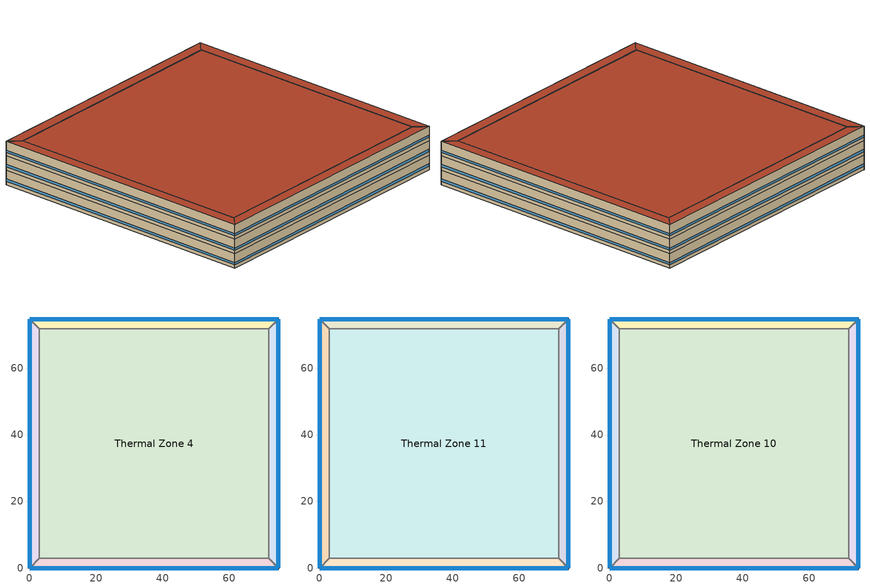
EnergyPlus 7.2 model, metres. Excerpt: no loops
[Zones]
Thermal Zone 4
 floor ground (000_ExtSlabCarpet_4in_ClimateZone 1-8): 3,3 3,71.83 71.83,71.83 71.83,3 z0
 wall to Thermal Zone 6 (000_Interior Wall): 71.83,71.83 3,71.83 z0:4
 wall to Thermal Zone 5 (000_Interior Wall): 3,3 71.83,3 z0:4
 wall to Thermal Zone 13 (000_Interior Wall): 71.83,3 71.83,71.83 z0:4
 wall to Thermal Zone 9 (000_Interior Wall): 3,71.83 3,3 z0:4
Thermal Zone 13
 floor ground (000_ExtSlabCarpet_4in_ClimateZone 1-8): 74.83,74.83 74.83,0 71.83,3 71.83,71.83 z0
 wall outside (ASHRAE_189.1-2009_ExtWall_SteelFrame_ClimateZone 4-8): 74.83,0 74.83,74.83 z0:4
 wall to Thermal Zone 6 (000_Interior Wall): 74.83,74.83 71.83,71.83 z0:4
 wall to Thermal Zone 5 (000_Interior Wall): 71.83,3 74.83,0 z0:4
 window (ASHRAE_189.1-2009_ExtWindow_ClimateZone 4-5): 74.83,0.03 74.83,74.81 z1:1.6
Thermal Zone 5
 floor ground (000_ExtSlabCarpet_4in_ClimateZone 1-8): 74.83,0 0,0 3,3 71.83,3 z0
 wall outside (ASHRAE_189.1-2009_ExtWall_SteelFrame_ClimateZone 4-8): 0,0 74.83,0 z0:4
 wall to Thermal Zone 9 (000_Interior Wall): 3,3 0,0 z0:4
 window (ASHRAE_189.1-2009_ExtWindow_ClimateZone 4-5): 0.03,0 74.81,0 z1:1.6
Thermal Zone 9
 floor ground (000_ExtSlabCarpet_4in_ClimateZone 1-8): 0,0 0,74.83 3,71.83 3,3 z0
 wall outside (ASHRAE_189.1-2009_ExtWall_SteelFrame_ClimateZone 4-8): 0,74.83 0,0 z0:4
 wall to Thermal Zone 6 (000_Interior Wall): 3,71.83 0,74.83 z0:4
 window (ASHRAE_189.1-2009_ExtWindow_ClimateZone 4-5): 0,74.81 0,0.03 z1:1.6
Thermal Zone 6
 floor ground (000_ExtSlabCarpet_4in_ClimateZone 1-8): 0,74.83 74.83,74.83 71.83,71.83 3,71.83 z0
 wall outside (ASHRAE_189.1-2009_ExtWall_SteelFrame_ClimateZone 4-8): 74.83,74.83 0,74.83 z0:4
 window (ASHRAE_189.1-2009_ExtWindow_ClimateZone 4-5): 74.81,74.83 0.03,74.83 z1:1.6
Thermal Zone 11
 floor to Thermal Zone 4 (000_Interior Floor): 3,3 3,71.83 71.83,71.83 71.83,3 z4
 wall to Thermal Zone 15 (000_Interior Wall): 71.83,71.83 3,71.83 z4:8
 wall to Thermal Zone 14 (000_Interior Wall): 3,71.83 3,3 z4:8
 wall to Thermal Zone 12 (000_Interior Wall): 3,3 71.83,3 z4:8
 wall to Thermal Zone 7 (000_Interior Wall): 71.83,3 71.83,71.83 z4:8
Thermal Zone 15
 floor to Thermal Zone 6 (000_Interior Floor): 0,74.83 74.83,74.83 71.83,71.83 3,71.83 z4
 wall outside (ASHRAE_189.1-2009_ExtWall_SteelFrame_ClimateZone 4-8): 74.83,74.83 0,74.83 z4:8
 wall to Thermal Zone 14 (000_Interior Wall): 0,74.83 3,71.83 z4:8
 wall to Thermal Zone 7 (000_Interior Wall): 71.83,71.83 74.83,74.83 z4:8
 window (ASHRAE_189.1-2009_ExtWindow_ClimateZone 4-5): 74.81,74.83 0.03,74.83 z5:5.6
Thermal Zone 14
 floor to Thermal Zone 9 (000_Interior Floor): 0,0 0,74.83 3,71.83 3,3 z4
 wall outside (ASHRAE_189.1-2009_ExtWall_SteelFrame_ClimateZone 4-8): 0,74.83 0,0 z4:8
 wall to Thermal Zone 12 (000_Interior Wall): 0,0 3,3 z4:8
 window (ASHRAE_189.1-2009_ExtWindow_ClimateZone 4-5): 0,74.81 0,0.03 z5:5.6
Thermal Zone 7
 floor to Thermal Zone 13 (000_Interior Floor): 74.83,74.83 74.83,0 71.83,3 71.83,71.83 z4
 wall outside (ASHRAE_189.1-2009_ExtWall_SteelFrame_ClimateZone 4-8): 74.83,0 74.83,74.83 z4:8
 wall to Thermal Zone 12 (000_Interior Wall): 71.83,3 74.83,0 z4:8
 window (ASHRAE_189.1-2009_ExtWindow_ClimateZone 4-5): 74.83,0.03 74.83,74.81 z5:5.6
Thermal Zone 12
 floor to Thermal Zone 5 (000_Interior Floor): 74.83,0 0,0 3,3 71.83,3 z4
 wall outside (ASHRAE_189.1-2009_ExtWall_SteelFrame_ClimateZone 4-8): 0,0 74.83,0 z4:8
 window (ASHRAE_189.1-2009_ExtWindow_ClimateZone 4-5): 0.03,0 74.81,0 z5:5.6
Thermal Zone 10
 floor to Thermal Zone 11 (000_Interior Floor): 3,3 3,71.83 71.83,71.83 71.83,3 z8
 wall to Thermal Zone 2 (000_Interior Wall): 3,3 71.83,3 z8:12
 wall to Thermal Zone 1 (000_Interior Wall): 3,71.83 3,3 z8:12
 wall to Thermal Zone 8 (000_Interior Wall): 71.83,3 71.83,71.83 z8:12
 wall to Thermal Zone 3 (000_Interior Wall): 71.83,71.83 3,71.83 z8:12
 roof outside (ASHRAE_189.1-2009_ExtRoof_IEAD_ClimateZone 2-5): 71.83,3 71.83,71.83 3,71.83 3,3 z12
Thermal Zone 1
 floor to Thermal Zone 14 (000_Interior Floor): 0,0 0,74.83 3,71.83 3,3 z8
 wall outside (ASHRAE_189.1-2009_ExtWall_SteelFrame_ClimateZone 4-8): 0,74.83 0,0 z8:12
 wall to Thermal Zone 2 (000_Interior Wall): 0,0 3,3 z8:12
 wall to Thermal Zone 3 (000_Interior Wall): 3,71.83 0,74.83 z8:12
 window (ASHRAE_189.1-2009_ExtWindow_ClimateZone 4-5): 0,74.81 0,0.03 z9:9.6
 roof outside (ASHRAE_189.1-2009_ExtRoof_IEAD_ClimateZone 2-5): 3,3 3,71.83 0,74.83 0,0 z12
Thermal Zone 2
 floor to Thermal Zone 12 (000_Interior Floor): 74.83,0 0,0 3,3 71.83,3 z8
 wall outside (ASHRAE_189.1-2009_ExtWall_SteelFrame_ClimateZone 4-8): 0,0 74.83,0 z8:12
 wall to Thermal Zone 8 (000_Interior Wall): 74.83,0 71.83,3 z8:12
 window (ASHRAE_189.1-2009_ExtWindow_ClimateZone 4-5): 0.03,0 74.81,0 z9:9.6
 roof outside (ASHRAE_189.1-2009_ExtRoof_IEAD_ClimateZone 2-5): 71.83,3 3,3 0,0 74.83,0 z12
Thermal Zone 8
 floor to Thermal Zone 7 (000_Interior Floor): 74.83,74.83 74.83,0 71.83,3 71.83,71.83 z8
 wall outside (ASHRAE_189.1-2009_ExtWall_SteelFrame_ClimateZone 4-8): 74.83,0 74.83,74.83 z8:12
 wall to Thermal Zone 3 (000_Interior Wall): 74.83,74.83 71.83,71.83 z8:12
 window (ASHRAE_189.1-2009_ExtWindow_ClimateZone 4-5): 74.83,0.03 74.83,74.81 z9:9.6
 roof outside (ASHRAE_189.1-2009_ExtRoof_IEAD_ClimateZone 2-5): 71.83,71.83 71.83,3 74.83,0 74.83,74.83 z12
Thermal Zone 3
 floor to Thermal Zone 15 (000_Interior Floor): 0,74.83 74.83,74.83 71.83,71.83 3,71.83 z8
 wall outside (ASHRAE_189.1-2009_ExtWall_SteelFrame_ClimateZone 4-8): 74.83,74.83 0,74.83 z8:12
 window (ASHRAE_189.1-2009_ExtWindow_ClimateZone 4-5): 74.81,74.83 0.03,74.83 z9:9.6
 roof outside (ASHRAE_189.1-2009_ExtRoof_IEAD_ClimateZone 2-5): 3,71.83 71.83,71.83 74.83,74.83 0,74.83 z12
[Site:Location]
Philadelphia International Ap_PA_USA Design_Conditions: Latitude {deg}=39.87; Longitude {deg}=-75.23; Time Zone {hr}=-5; Elevation {m}=2
[SizingPeriod:DesignDay] Day of Month=21; Dry-Bulb Temperature Range Modifier Type=DefaultMultipliers; Barometric Pressure {Pa}=101301; Rain Indicator=No; Snow Indicator=No; Daylight Saving Time Indicator=No
Name | Month | Day Type | Maximum Dry-Bulb Temperature {C} | Daily Dry-Bulb Temperature Range {deltaC} | Humidity Condition Type | Enthalpy at Maximum Dry-Bulb {J/kg} | Wind Speed {m/s} | Wind Direction {deg} | Solar Model Indicator | ASHRAE Clear Sky Optical Depth for Beam Irradiance (taub) | ASHRAE Clear Sky Optical Depth for Diffuse Irradiance (taud) | Wetbulb or DewPoint at Maximum Dry-Bulb {C} | Sky Clearness
Philadelphia International Ap Ann Clg 1% Condns Enth=>MDB | 7 | SummerDesignDay | 30 | 9.4 | Enthalpy | 75800 | 5 | 240 | ASHRAETau | 0.55 | 1.776
Philadelphia International Ap Ann Clg 1% Condns DB=>MWB | 7 | SummerDesignDay | 32.6 | 9.4 | Wetbulb |  | 5 | 240 | ASHRAETau | 0.55 | 1.776 | 23.6
Philadelphia International Ap Ann Hum_n 99% Condns DP=>MCDB | 1 | WinterDesignDay | -6.7 | 0 | Dewpoint |  | 5.2 | 290 | ASHRAEClearSky |  |  | -18 | 0
Philadelphia International Ap Ann Htg Wind 99.6% Condns WS=>MCDB | 1 | WinterDesignDay | 2.8 | 0 | Wetbulb |  | 12.7 | 290 | ASHRAEClearSky |  |  | 2.8 | 0
[Building]
Building 1
[Material] Thermal Absorptance=0.9
Name | Roughness | Thickness {m} | Conductivity {W/m-K} | Density {kg/m3} | Specific Heat {J/kg-K} | Solar Absorptance | Visible Absorptance
1/2IN Gypsum | Smooth | 0.0127 | 0.16 | 784.9 | 830 | 0.92 | 0.92
000_F16 Acoustic tile | MediumSmooth | 0.0191 | 0.06 | 368 | 590 | 0.7 | 0.7
Roof Insulation [21] | MediumRough | 0.2105 | 0.049 | 265 | 836.8 | 0.7 | 0.7
Metal Decking | MediumSmooth | 0.0015 | 45.006 | 7680 | 418.4 | 0.7 | 0.3
Roof Membrane | VeryRough | 0.0095 | 0.16 | 1121.29 | 1460 | 0.7 | 0.7
Wall Insulation [39] | MediumRough | 0.1184 | 0.045 | 265 | 836.8 | 0.7 | 0.7
MAT-CC05 4 HW CONCRETE | Rough | 0.1016 | 1.311 | 2240 | 836.8 | 0.7 | 0.7
000_G01a 19mm gypsum board | MediumSmooth | 0.019 | 0.16 | 800 | 1090 | 0.7 | 0.7
000_M11 100mm lightweight concrete | MediumRough | 0.1016 | 0.53 | 1280 | 840 | 0.7 | 0.7
[Material:AirGap]
Name | Thermal Resistance {m2-K/W}
000_F05 Ceiling air space resistance | 0.18
000_F04 Wall air space resistance | 0.15
[Material:NoMass] Thermal Absorptance=0.9; Solar Absorptance=0.7
Name | Roughness | Thermal Resistance {m2-K/W} | Visible Absorptance
CP02 CARPET PAD | VeryRough | 0.2165 | 0.8
MAT-SHEATH | Rough | 0.3626 | 0.7
[WindowMaterial:Glazing]
Theoretical Glass [207]: Optical Data Type=SpectralAverage; Thickness {m}=0.003; Solar Transmittance at Normal Incidence=0.3311; Front Side Solar Reflectance at Normal Incidence=0.6189; Back Side Solar Reflectance at Normal Incidence=0.6189; Visible Transmittance at Normal Incidence=0.44; Front Side Visible Reflectance at Normal Incidence=0.51; Back Side Visible Reflectance at Normal Incidence=0.51; Infrared Transmittance at Normal Incidence=0; Front Side Infrared Hemispherical Emissivity=0.9; Back Side Infrared Hemispherical Emissivity=0.9; Conductivity {W/m-K}=0.0133; Dirt Correction Factor for Solar and Visible Transmittance=1; Solar Diffusing=No
[Construction]
000_Interior Wall: 000_G01a 19mm gypsum board, 000_F04 Wall air space resistance, 000_G01a 19mm gypsum board
ASHRAE_189.1-2009_ExtWall_SteelFrame_ClimateZone 4-8: MAT-SHEATH, Wall Insulation [39], 1/2IN Gypsum
000_Interior Floor: 000_F16 Acoustic tile, 000_F05 Ceiling air space resistance, 000_M11 100mm lightweight concrete
000_ExtSlabCarpet_4in_ClimateZone 1-8: MAT-CC05 4 HW CONCRETE, CP02 CARPET PAD
ASHRAE_189.1-2009_ExtWindow_ClimateZone 4-5: Theoretical Glass [207]
ASHRAE_189.1-2009_ExtRoof_IEAD_ClimateZone 2-5: Roof Membrane, Roof Insulation [21], Metal Decking
[AvailabilityManager:Scheduled]
Name | Schedule
AvailabilityManager:Scheduled {37da7af7-9af4-4435-816d-6b480eb42cbd} | Schedule:Compact {0e863800-dfc4-41f4-bd47-f9a76c3a38dc}
AvailabilityManager:Scheduled {428d0547-069e-4d1f-a5bb-78f8ab6bc835} | Schedule:Compact {fd7435e8-12bc-4e4a-8541-8bf4a898a311}
[Zone]
Thermal Zone 11; Thermal Zone 4; Thermal Zone 10; Thermal Zone 1; Thermal Zone 15; Thermal Zone 14; Thermal Zone 13; Thermal Zone 5; Thermal Zone 9; Thermal Zone 7; Thermal Zone 2; Thermal Zone 6; Thermal Zone 8; Thermal Zone 12; Thermal Zone 3
[Schedule:Compact]
Schedule:Compact {0e863800-dfc4-41f4-bd47-f9a76c3a38dc}; Schedule:Compact {fd7435e8-12bc-4e4a-8541-8bf4a898a311}: Through: 12/31, For: AllDays, Until: 24:00, 1
